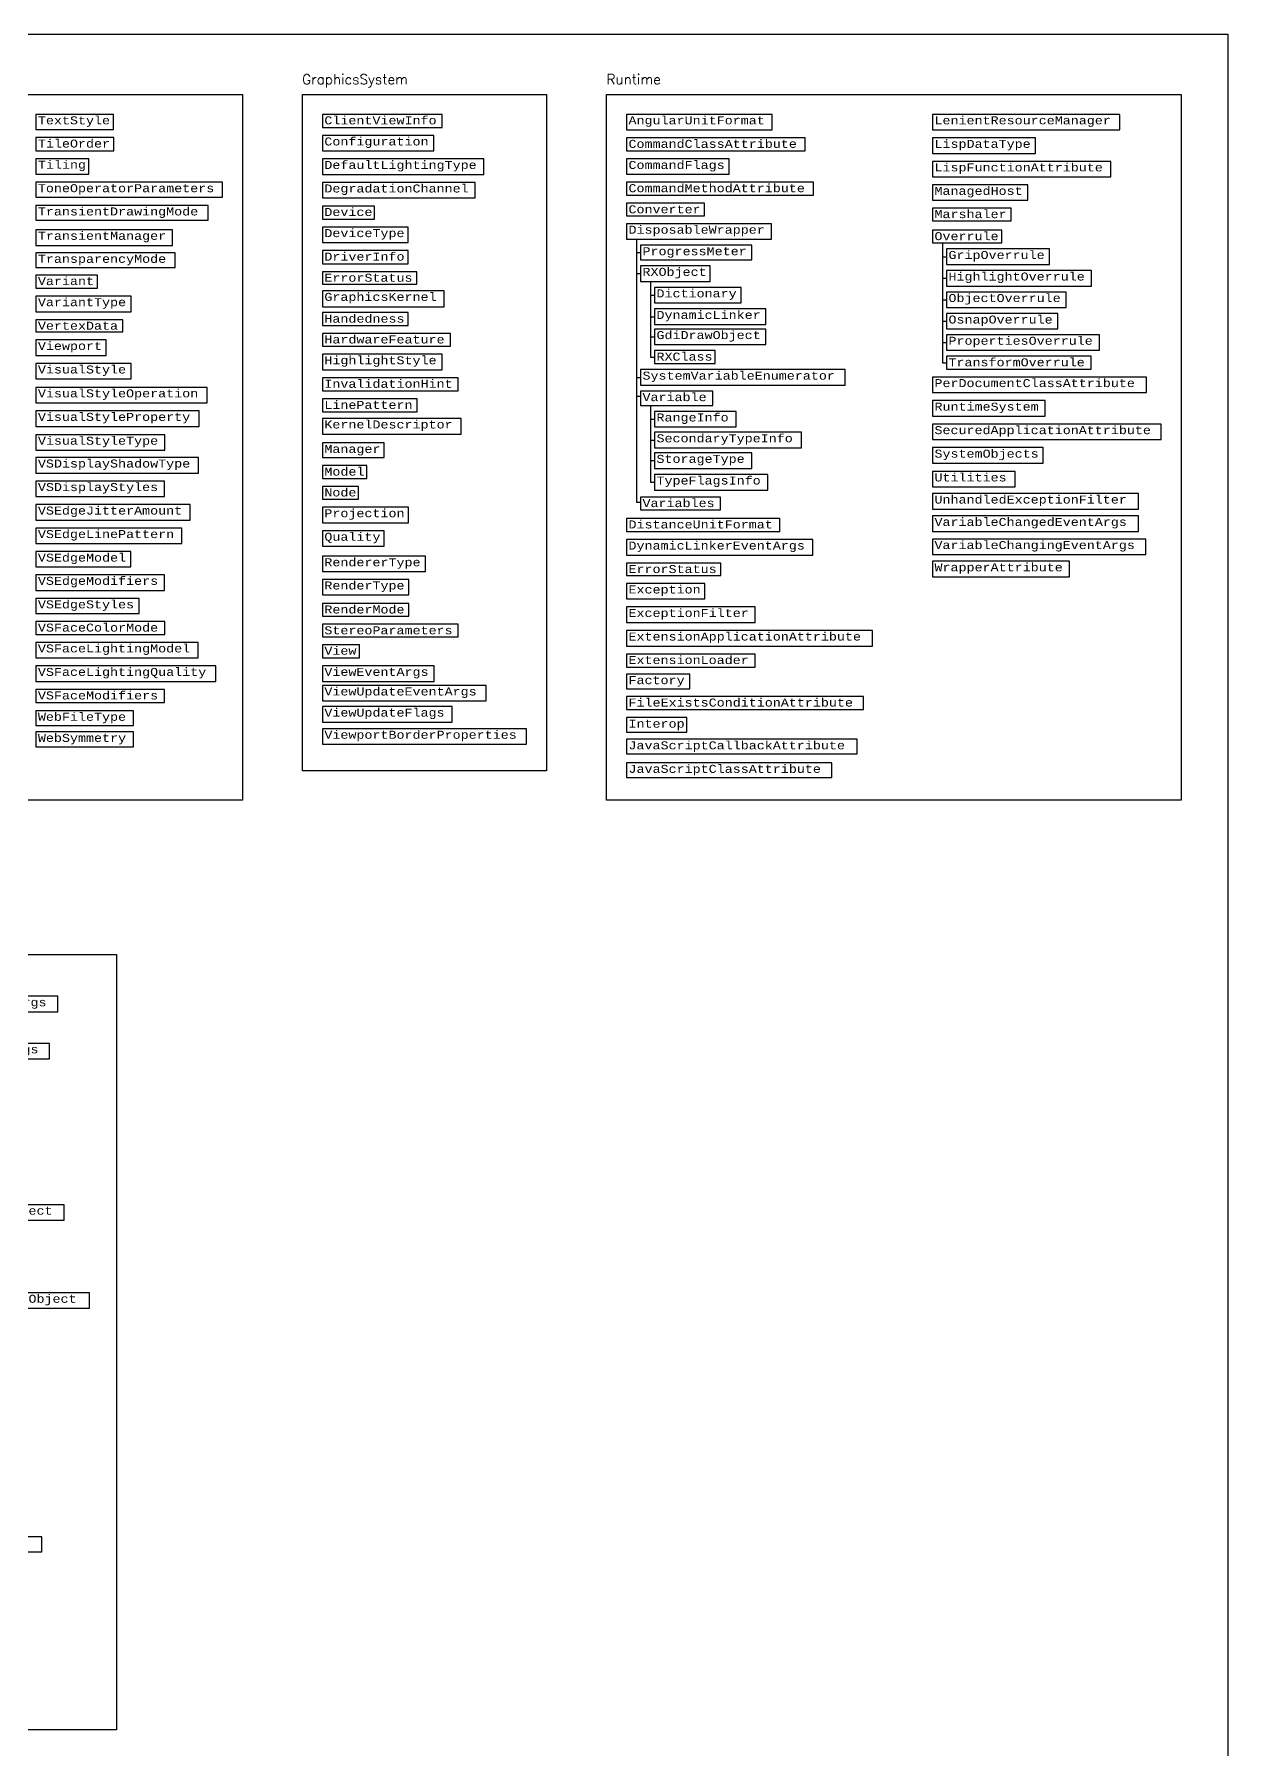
# Model space of a CAD drawing. Header units: inches. Extents: x 349 to 917, y -344 to 10.
# Drawn here: x 857.8 to 917.5, y -84.6 to 1.1 of the extents above; entities that cross this region are included whole.
import ezdxf

# ---------------------------------------------------------------- set-up
doc = ezdxf.new("R2010")
doc.units = ezdxf.units.IN
doc.header["$MEASUREMENT"] = 0
for name, color, linetype in [('Managed classes', 3, 'Continuous'), ('ObjectARX 2009 Managed classes', 7, 'Continuous'), ('ObjectARX 2010 Managed classes', 7, 'Continuous')]:
    doc.layers.add(name, color=color, linetype=linetype)
doc.styles.add('Categories', font='romanc.shx', dxfattribs={"height": 0.5})
doc.styles.add('PureManaged', font='cour.ttf', dxfattribs={"height": 0.4})
doc.styles.get("Standard").update_dxf_attribs({"font": 'cour.ttf'})

msp = doc.modelspace()

# ---------------------------------------------------------------- linework, layer by layer
for p, q in [((887.914, -9.142), (887.914, -22.283)), ((903.214, -9.329), (903.214, -15.312)), ((887.914, -9.808), (888.114, -9.808)), ((903.214, -10.017), (903.414, -10.017)), ((887.914, -10.861), (888.114, -10.861)), ((903.214, -11.092), (903.414, -11.092)), ((888.614, -11.249), (888.614, -15.028)), ((888.614, -11.937), (888.814, -11.937)), ((903.214, -12.168), (903.414, -12.168)), ((888.614, -13.012), (888.814, -13.012)), ((903.214, -13.236), (903.414, -13.236)), ((888.614, -14.02), (888.814, -14.02)), ((903.214, -14.304), (903.414, -14.304)), ((888.614, -15.028), (888.814, -15.028)), ((903.214, -15.312), (903.414, -15.312)), ((887.914, -16.047), (888.114, -16.047)), ((887.914, -16.987), (888.114, -16.987)), ((888.614, -17.449), (888.614, -21.289)), ((888.614, -18.137), (888.814, -18.137)), ((888.614, -19.178), (888.814, -19.178)), ((888.614, -20.207), (888.814, -20.207)), ((888.614, -21.289), (888.814, -21.289)), ((887.914, -22.283), (888.114, -22.283))]:
    msp.add_line(p, q)
for points in [[(636.228, 1.1), (917.477, 1.1), (917.477, -185.231), (636.229, -185.231)], [(772.659, -1.9), (868.206, -1.9), (868.206, -37.18), (772.659, -37.18)], [(871.206, -1.9), (883.414, -1.9), (883.414, -35.709), (871.206, -35.709)], [(886.414, -1.9), (915.142, -1.9), (915.142, -37.18), (886.414, -37.18)], [(857.882, -2.9), (857.882, -3.661), (861.76, -3.661), (861.76, -2.9)], [(872.206, -2.9), (872.206, -3.555), (878.195, -3.555), (878.195, -2.9)], [(887.414, -2.9), (887.414, -3.675), (894.701, -3.675), (894.701, -2.9)], [(902.714, -2.9), (902.714, -3.675), (912.075, -3.675), (912.075, -2.9)], [(857.882, -4.061), (857.882, -4.716), (861.775, -4.716), (861.775, -4.061)], [(872.206, -3.955), (872.206, -4.73), (877.784, -4.73), (877.784, -3.955)], [(887.414, -4.075), (887.414, -4.73), (896.34, -4.73), (896.34, -4.075)], [(902.714, -4.075), (902.714, -4.851), (907.859, -4.851), (907.859, -4.075)], [(857.882, -5.116), (857.882, -5.891), (860.527, -5.891), (860.527, -5.116)], [(872.206, -5.13), (872.206, -5.905), (880.281, -5.905), (880.281, -5.13)], [(887.414, -5.13), (887.414, -5.891), (892.541, -5.891), (892.541, -5.13)], [(902.714, -5.251), (902.714, -6.026), (911.64, -6.026), (911.64, -5.251)], [(857.882, -6.291), (857.882, -7.032), (867.206, -7.032), (867.206, -6.291)], [(872.206, -6.305), (872.206, -7.081), (879.851, -7.081), (879.851, -6.305)], [(887.414, -6.291), (887.414, -6.946), (896.76, -6.946), (896.76, -6.291)], [(902.714, -6.426), (902.714, -7.187), (907.478, -7.187), (907.478, -6.426)], [(857.882, -7.453), (857.882, -8.194), (866.494, -8.194), (866.494, -7.453)], [(872.206, -7.481), (872.206, -8.136), (874.819, -8.136), (874.819, -7.481)], [(887.414, -7.346), (887.414, -7.966), (891.312, -7.966), (891.312, -7.346)], [(902.714, -7.587), (902.714, -8.228), (906.648, -8.228), (906.648, -7.587)], [(872.206, -8.536), (872.206, -9.311), (876.499, -9.311), (876.499, -8.536)], [(887.414, -8.366), (887.414, -9.142), (894.663, -9.142), (894.663, -8.366)], [(857.882, -8.671), (857.882, -9.447), (864.716, -9.447), (864.716, -8.671)], [(902.714, -8.689), (902.714, -9.329), (906.186, -9.329), (906.186, -8.689)], [(857.882, -9.821), (857.882, -10.562), (864.839, -10.562), (864.839, -9.821)], [(872.206, -9.711), (872.206, -10.366), (876.504, -10.366), (876.504, -9.711)], [(888.114, -9.442), (888.114, -10.174), (893.675, -10.174), (893.675, -9.442)], [(903.414, -9.629), (903.414, -10.405), (908.559, -10.405), (908.559, -9.629)], [(857.882, -10.934), (857.882, -11.589), (860.967, -11.589), (860.967, -10.934)], [(872.206, -10.766), (872.206, -11.386), (876.927, -11.386), (876.927, -10.766)], [(888.114, -10.474), (888.114, -11.249), (891.595, -11.249), (891.595, -10.474)], [(903.414, -10.705), (903.414, -11.48), (910.667, -11.48), (910.667, -10.705)], [(857.882, -11.989), (857.882, -12.764), (862.644, -12.764), (862.644, -11.989)], [(872.206, -11.723), (872.206, -12.515), (878.293, -12.515), (878.293, -11.723)], [(888.814, -11.549), (888.814, -12.324), (893.143, -12.324), (893.143, -11.549)], [(903.414, -11.78), (903.414, -12.555), (909.407, -12.555), (909.407, -11.78)], [(872.206, -12.811), (872.206, -13.451), (876.5, -13.451), (876.5, -12.811)], [(888.814, -12.624), (888.814, -13.4), (894.382, -13.4), (894.382, -12.624)], [(903.414, -12.855), (903.414, -13.616), (908.987, -13.616), (908.987, -12.855)], [(857.882, -13.164), (857.882, -13.775), (862.237, -13.775), (862.237, -13.164)], [(888.814, -13.632), (888.814, -14.408), (894.382, -14.408), (894.382, -13.632)], [(857.882, -14.175), (857.882, -14.951), (861.388, -14.951), (861.388, -14.175)], [(872.206, -13.851), (872.206, -14.492), (878.618, -14.492), (878.618, -13.851)], [(903.414, -13.916), (903.414, -14.692), (911.062, -14.692), (911.062, -13.916)], [(857.882, -15.351), (857.882, -16.126), (862.644, -16.126), (862.644, -15.351)], [(872.206, -14.892), (872.206, -15.667), (878.197, -15.667), (878.197, -14.892)], [(888.814, -14.708), (888.814, -15.348), (891.854, -15.348), (891.854, -14.708)], [(903.414, -14.992), (903.414, -15.632), (910.654, -15.632), (910.654, -14.992)], [(872.206, -16.067), (872.206, -16.722), (879, -16.722), (879, -16.067)], [(888.114, -15.659), (888.114, -16.435), (898.353, -16.435), (898.353, -15.659)], [(902.714, -16.032), (902.714, -16.808), (913.423, -16.808), (913.423, -16.032)], [(857.882, -16.545), (857.882, -17.321), (866.439, -17.321), (866.439, -16.545)], [(872.206, -17.122), (872.206, -17.776), (876.943, -17.776), (876.943, -17.122)], [(888.114, -16.734), (888.114, -17.449), (891.739, -17.449), (891.739, -16.734)], [(857.882, -17.721), (857.882, -18.496), (866.041, -18.496), (866.041, -17.721)], [(888.814, -17.749), (888.814, -18.524), (892.893, -18.524), (892.893, -17.749)], [(902.714, -17.208), (902.714, -17.983), (908.342, -17.983), (908.342, -17.208)], [(872.206, -18.099), (872.206, -18.891), (879.154, -18.891), (879.154, -18.099)], [(888.814, -18.791), (888.814, -19.566), (896.164, -19.566), (896.164, -18.791)], [(902.714, -18.383), (902.714, -19.158), (914.142, -19.158), (914.142, -18.383)], [(857.882, -18.912), (857.882, -19.688), (864.325, -19.688), (864.325, -18.912)], [(872.206, -19.323), (872.206, -20.055), (875.299, -20.055), (875.299, -19.323)], [(902.714, -19.558), (902.714, -20.334), (908.243, -20.334), (908.243, -19.558)], [(857.882, -20.052), (857.882, -20.828), (866.005, -20.828), (866.005, -20.052)], [(872.206, -20.455), (872.206, -21.096), (874.435, -21.096), (874.435, -20.455)], [(888.814, -19.819), (888.814, -20.594), (893.687, -20.594), (893.687, -19.819)], [(857.882, -21.228), (857.882, -22.003), (864.308, -22.003), (864.308, -21.228)], [(888.814, -20.901), (888.814, -21.677), (894.486, -21.677), (894.486, -20.901)], [(902.714, -20.747), (902.714, -21.523), (906.842, -21.523), (906.842, -20.747)], [(872.206, -21.496), (872.206, -22.136), (874.017, -22.136), (874.017, -21.496)], [(888.114, -22.03), (888.114, -22.671), (892.121, -22.671), (892.121, -22.03)], [(902.714, -21.852), (902.714, -22.627), (913.014, -22.627), (913.014, -21.852)], [(857.882, -22.403), (857.882, -23.178), (865.589, -23.178), (865.589, -22.403)], [(872.206, -22.536), (872.206, -23.311), (876.506, -23.311), (876.506, -22.536)], [(887.414, -23.096), (887.414, -23.751), (895.073, -23.751), (895.073, -23.096)], [(902.714, -22.971), (902.714, -23.747), (913.014, -23.747), (913.014, -22.971)], [(857.882, -23.578), (857.882, -24.354), (865.179, -24.354), (865.179, -23.578)], [(872.206, -23.711), (872.206, -24.487), (875.293, -24.487), (875.293, -23.711)], [(857.882, -24.754), (857.882, -25.515), (862.635, -25.515), (862.635, -24.754)], [(887.414, -24.151), (887.414, -24.926), (896.732, -24.926), (896.732, -24.151)], [(902.714, -24.126), (902.714, -24.901), (913.385, -24.901), (913.385, -24.126)], [(872.206, -24.986), (872.206, -25.747), (877.364, -25.747), (877.364, -24.986)], [(887.414, -25.326), (887.414, -25.947), (892.135, -25.947), (892.135, -25.326)], [(902.714, -25.238), (902.714, -26.013), (909.57, -26.013), (909.57, -25.238)], [(857.882, -25.915), (857.882, -26.69), (864.308, -26.69), (864.308, -25.915)], [(872.206, -26.147), (872.206, -26.908), (876.523, -26.908), (876.523, -26.147)], [(887.414, -26.347), (887.414, -27.122), (891.325, -27.122), (891.325, -26.347)], [(857.882, -27.09), (857.882, -27.851), (863.047, -27.851), (863.047, -27.09)], [(872.206, -27.347), (872.206, -27.987), (876.523, -27.987), (876.523, -27.347)], [(857.882, -28.251), (857.882, -28.892), (864.325, -28.892), (864.325, -28.251)], [(887.414, -27.522), (887.414, -28.298), (893.847, -28.298), (893.847, -27.522)], [(872.206, -28.387), (872.206, -29.008), (878.994, -29.008), (878.994, -28.387)], [(887.414, -28.698), (887.414, -29.473), (899.714, -29.473), (899.714, -28.698)], [(857.882, -29.292), (857.882, -30.067), (865.996, -30.067), (865.996, -29.292)], [(872.206, -29.408), (872.206, -30.063), (874.061, -30.063), (874.061, -29.408)], [(887.414, -29.873), (887.414, -30.528), (893.847, -30.528), (893.847, -29.873)], [(857.882, -30.467), (857.882, -31.242), (866.882, -31.242), (866.882, -30.467)], [(872.206, -30.463), (872.206, -31.238), (877.792, -31.238), (877.792, -30.463)], [(857.882, -31.642), (857.882, -32.297), (864.308, -32.297), (864.308, -31.642)], [(872.206, -31.444), (872.206, -32.22), (880.397, -32.22), (880.397, -31.444)], [(887.414, -30.879), (887.414, -31.611), (890.589, -31.611), (890.589, -30.879)], [(872.206, -32.499), (872.206, -33.275), (878.705, -33.275), (878.705, -32.499)], [(887.414, -31.997), (887.414, -32.652), (899.27, -32.652), (899.27, -31.997)], [(857.882, -32.71), (857.882, -33.451), (862.768, -33.451), (862.768, -32.71)], [(887.414, -33.052), (887.414, -33.784), (890.436, -33.784), (890.436, -33.052)], [(857.882, -33.764), (857.882, -34.505), (862.768, -34.505), (862.768, -33.764)], [(872.206, -33.607), (872.206, -34.382), (882.414, -34.382), (882.414, -33.607)], [(887.414, -34.136), (887.414, -34.868), (898.946, -34.868), (898.946, -34.136)], [(887.414, -35.313), (887.414, -36.045), (897.685, -36.045), (897.685, -35.313)], [(790.909, -44.885), (861.92, -44.885), (861.906, -83.641), (790.895, -83.641)], [(845.888, -46.979), (845.888, -47.754), (858.982, -47.754), (858.982, -46.979)], [(845.888, -49.33), (845.888, -50.105), (858.561, -50.105), (858.561, -49.33)], [(846.588, -57.394), (846.588, -58.17), (859.3, -58.17), (859.3, -57.394)], [(846.588, -61.796), (846.588, -62.571), (860.561, -62.571), (860.561, -61.796)], [(846.588, -73.986), (846.588, -74.739), (858.178, -74.739), (858.178, -73.986)]]:
    msp.add_lwpolyline(points, close=True)

# ---------------------------------------------------------------- texts
at = {"color": 1, "char_height": 0.5, "attachment_point": 1, "style": 'Categories'}
for s, insert, width in [('GraphicsSystem', (871.195, -0.9), 5.20387), ('Runtime', (886.414, -0.9), 3.16522)]:
    msp.add_mtext(s, dxfattribs=dict(at, insert=insert, width=width))
at = {"layer": 'Managed classes', "char_height": 0.4, "attachment_point": 1, "style": 'PureManaged'}
for s, insert in [('{\\Fcourier new;TextStyle}', (857.982, -3)), ('{\\Fcourier new;ClientViewInfo}', (872.306, -3)), ('{\\Fcourier new;AngularUnitFormat}', (887.514, -3)), ('{\\Fcourier new;LenientResourceManager}', (902.814, -3)), ('{\\Fcourier new;TileOrder}', (857.982, -4.161)), ('{\\Fcourier new;Configuration}', (872.306, -4.055)), ('{\\Fcourier new;CommandClassAttribute}', (887.514, -4.175)), ('{\\Fcourier new;LispDataType}', (902.814, -4.175)), ('{\\Fcourier new;Tiling}', (857.982, -5.216)), ('{\\Fcourier new;DefaultLightingType}', (872.306, -5.23)), ('{\\Fcourier new;CommandFlags}', (887.514, -5.23)), ('{\\Fcourier new;LispFunctionAttribute}', (902.814, -5.351)), ('{\\Fcourier new;ToneOperatorParameters}', (857.982, -6.391)), ('{\\Fcourier new;DegradationChannel}', (872.306, -6.405)), ('{\\Fcourier new;CommandMethodAttribute}', (887.514, -6.391)), ('{\\Fcourier new;ManagedHost}', (902.814, -6.526)), ('{\\Fcourier new;Device}', (872.306, -7.581)), ('{\\Fcourier new;Converter}', (887.514, -7.446)), ('{\\Fcourier new;Marshaler}', (902.814, -7.687)), ('{\\Fcourier new;DisposableWrapper}', (887.514, -8.466)), ('{\\Fcourier new;DeviceType}', (872.306, -8.636)), ('{\\Fcourier new;DriverInfo}', (872.306, -9.811)), ('{\\Fcourier new;ProgressMeter}', (888.214, -9.542)), ('{\\Fcourier new;Variant}', (857.982, -11.034)), ('{\\Fcourier new;ErrorStatus}', (872.306, -10.866)), ('{\\Fcourier new;RXObject}', (888.214, -10.574)), ('{\\Fcourier new|c0;GraphicsKernel}', (872.306, -11.823)), ('{\\Fcourier new;Dictionary}', (888.914, -11.649)), ('{\\Fcourier new;VariantType}', (857.982, -12.089)), ('{\\Fcourier new;DynamicLinker}', (888.914, -12.724)), ('{\\Fcourier new;VertexData}', (857.982, -13.264)), ('{\\Fcourier new;Handedness}', (872.306, -12.911)), ('{\\Fcourier new;Viewport}', (857.982, -14.275)), ('{\\Fcourier new;HardwareFeature}', (872.306, -13.951)), ('{\\Fcourier new;VisualStyle}', (857.982, -15.451)), ('{\\Fcourier new;HighlightStyle}', (872.306, -14.992)), ('{\\Fcourier new;RXClass}', (888.914, -14.808)), ('{\\Fcourier new;InvalidationHint}', (872.306, -16.167)), ('{\\Fcourier new|c0;SystemVariableEnumerator}', (888.214, -15.759)), ('{\\Fcourier new|c0;PerDocumentClassAttribute}', (902.814, -16.132)), ('{\\Fcourier new;LinePattern}', (872.306, -17.222)), ('{\\Fcourier new;RuntimeSystem}', (902.814, -17.308)), ('{\\Fcourier new|c0;KernelDescriptor}', (872.306, -18.199)), ('{\\Fcourier new;SecuredApplicationAttribute}', (902.814, -18.483)), ('{\\Fcourier new;VisualStyleType}', (857.982, -19.012)), ('{\\Fcourier new;Manager}', (872.306, -19.423)), ('{\\Fcourier new;SystemObjects}', (902.814, -19.658)), ('{\\Fcourier new;Model}', (872.306, -20.555)), ('{\\Fcourier new;Node}', (872.306, -21.596)), ('{\\Fcourier new;Projection}', (872.306, -22.636)), ('{\\Fcourier new;Quality}', (872.306, -23.811)), ('{\\Fcourier new;DistanceUnitFormat}', (887.514, -23.196)), ('{\\Fcourier new;DynamicLinkerEventArgs}', (887.514, -24.251)), ('{\\Fcourier new;RendererType}', (872.306, -25.086)), ('{\\Fcourier new;ErrorStatus}', (887.514, -25.426)), ('{\\Fcourier new;WrapperAttribute}', (902.814, -25.338)), ('{\\Fcourier new;RenderType}', (872.306, -26.247)), ('{\\Fcourier new;Exception}', (887.514, -26.447)), ('{\\Fcourier new;RenderMode}', (872.306, -27.447)), ('{\\Fcourier new;ExceptionFilter}', (887.514, -27.622)), ('{\\Fcourier new;StereoParameters}', (872.306, -28.487)), ('{\\Fcourier new;ExtensionApplicationAttribute}', (887.514, -28.798)), ('{\\Fcourier new;View}', (872.306, -29.508)), ('{\\Fcourier new;ExtensionLoader}', (887.514, -29.973)), ('{\\Fcourier new;ViewEventArgs}', (872.306, -30.563)), ('{\\Fcourier new;FileExistsConditionAttribute}', (887.514, -32.097)), ('{\\Fcourier new;Interop}', (887.514, -33.152)), ('{\\Fcourier new;ViewportBorderProperties}', (872.306, -33.707)), ('{\\Fcourier new;PromptSelectionOptionsEventArgs}', (845.988, -47.079)), ('{\\Fcourier new;PromptSelectionResultEventArgs}', (845.988, -49.43)), ('{\\Fcourier new;CrossingOrWindowSelectedObject}', (846.688, -57.494)), ('{\\Fcourier new;CrossingOrWindowSelectedSubObject}', (846.688, -61.896))]:
    msp.add_mtext(s, dxfattribs=dict(at, insert=insert))
at = {"layer": 'Managed classes', "color": 6, "char_height": 0.4, "attachment_point": 1, "style": 'PureManaged'}
for s, insert in [('{\\Fcourier new|c0;TransientDrawingMode}', (857.982, -7.553)), ('{\\Fcourier new|c0;TransparencyMode}', (857.982, -9.921)), ('{\\Fcourier new|c0;Utilities}', (902.814, -20.847)), ('{\\Fcourier new|c0;UnhandledExceptionFilter}', (902.814, -21.952)), ('{\\Fcourier new|c0;VariableChangedEventArgs}', (902.814, -23.071)), ('{\\Fcourier new|c0;VariableChangingEventArgs}', (902.814, -24.226)), ('{\\Fcourier new|c0;ViewUpdateEventArgs}', (872.306, -31.544)), ('{\\Fcourier new|c0;Factory}', (887.514, -30.979)), ('{\\Fcourier new|c0;ViewUpdateFlags}', (872.306, -32.599)), ('{\\Fcourier new|c0;WebFileType}', (857.982, -32.81)), ('{\\Fcourier new|c0;WebSymmetry}', (857.982, -33.864)), ('{\\Fcourier new|c0;JavaScriptCallbackAttribute}', (887.514, -34.236)), ('{\\Fcourier new|c0;JavaScriptClassAttribute}', (887.514, -35.413))]:
    msp.add_mtext(s, dxfattribs=dict(at, insert=insert))
at = {"layer": 'ObjectARX 2009 Managed classes', "color": 3, "insert": (857.982, -8.771), "char_height": 0.4, "attachment_point": 1}
msp.add_mtext('{\\Fcourier new;TransientManager}', dxfattribs=at)
at = {"layer": 'ObjectARX 2010 Managed classes', "color": 3, "char_height": 0.4, "attachment_point": 1}
for s, insert in [('{\\Fcourier new;Overrule}', (902.814, -8.789)), ('{\\Fcourier new;GripOverrule}', (903.514, -9.729)), ('{\\Fcourier new;HighlightOverrule}', (903.514, -10.805)), ('{\\Fcourier new;ObjectOverrule}', (903.514, -11.88)), ('{\\Fcourier new;GdiDrawObject}', (888.914, -13.732)), ('{\\Fcourier new;OsnapOverrule}', (903.514, -12.955)), ('{\\Fcourier new;PropertiesOverrule}', (903.514, -14.016)), ('{\\Fcourier new;TransformOverrule}', (903.514, -15.092)), ('{\\Fcourier new;VisualStyleOperation}', (857.982, -16.645)), ('{\\Fcourier new;VisualStyleProperty}', (857.982, -17.821)), ('{\\Fcourier new;VSDisplayShadowType}', (857.982, -20.152)), ('{\\Fcourier new;VSDisplayStyles}', (857.982, -21.328)), ('{\\Fcourier new;VSEdgeJitterAmount}', (857.982, -22.503)), ('{\\Fcourier new;VSEdgeLinePattern}', (857.982, -23.678)), ('{\\Fcourier new;VSEdgeModel}', (857.982, -24.854)), ('{\\Fcourier new;VSEdgeModifiers}', (857.982, -26.015)), ('{\\Fcourier new;VSEdgeStyles}', (857.982, -27.19)), ('{\\Fcourier new;VSFaceColorMode}', (857.982, -28.351)), ('{\\Fcourier new;VSFaceLightingModel}', (857.982, -29.392)), ('{\\Fcourier new;VSFaceLightingQuality}', (857.982, -30.567)), ('{\\Fcourier new;VSFaceModifiers}', (857.982, -31.742))]:
    msp.add_mtext(s, dxfattribs=dict(at, insert=insert))
at = {"layer": 'ObjectARX 2010 Managed classes', "color": 6, "char_height": 0.4, "attachment_point": 1}
for s, insert in [('{\\Fcourier new|c0;Variable}', (888.214, -16.834)), ('{\\Fcourier new|c0;RangeInfo}', (888.914, -17.849)), ('{\\Fcourier new|c0;SecondaryTypeInfo}', (888.914, -18.891)), ('{\\Fcourier new|c0;StorageType}', (888.914, -19.919)), ('{\\Fcourier new|c0;TypeFlagsInfo}', (888.914, -21.001)), ('{\\Fcourier new|c0;Variables}', (888.214, -22.13))]:
    msp.add_mtext(s, dxfattribs=dict(at, insert=insert))

doc.saveas('drawing.dxf')
